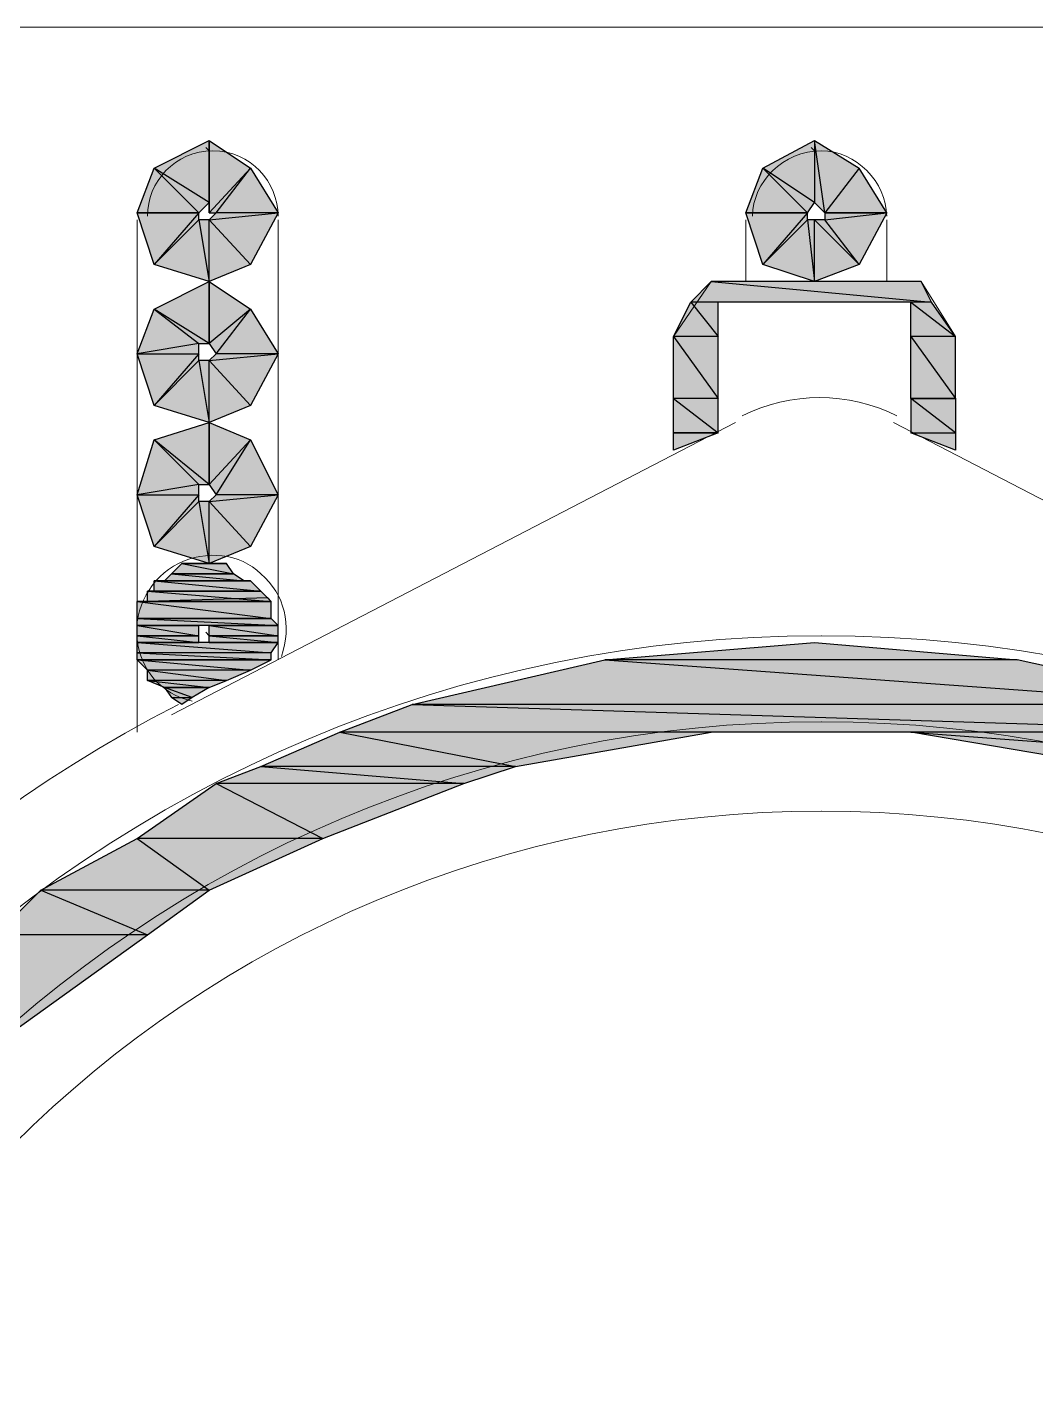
# Model space of a CAD drawing. Header units: millimetres. Extents: x 40 to 176, y -32 to 59.
# Drawn here: x 103.258 to 103.668, y -3.012 to -2.462 of the extents above; entities that cross this region are included whole.
import ezdxf

# ---------------------------------------------------------------- set-up
doc = ezdxf.new("R2010")
doc.units = ezdxf.units.MM
doc.layers.add('15 - Quadro de medição', color=6, linetype='Continuous')

msp = doc.modelspace()

# ---------------------------------------------------------------- hatches: boundary and pattern name
at = {"layer": '15 - Quadro de medição', "true_color": 0x000007}
h = msp.add_hatch(color=7, dxfattribs=at)
h.paths.add_polyline_path([(103.36009, -2.53693), (103.33495, -2.53693), (103.34892, -2.51877)])
h.paths.add_polyline_path([(103.33495, -2.53693), (103.34892, -2.51877), (103.33215, -2.53693)])
h.paths.add_polyline_path([(103.34892, -2.51877), (103.33215, -2.53693), (103.33215, -2.50759)])
h.paths.add_polyline_path([(103.33215, -2.53693), (103.33215, -2.50759), (103.33215, -2.53274)])
h.paths.add_polyline_path([(103.33215, -2.50759), (103.33215, -2.53274), (103.30981, -2.51877)])
h.paths.add_polyline_path([(103.33215, -2.53274), (103.30981, -2.51877), (103.32796, -2.53693)])
h.paths.add_polyline_path([(103.30981, -2.51877), (103.32796, -2.53693), (103.30282, -2.53693)])
h = msp.add_hatch(color=7, dxfattribs=at)
h.paths.add_polyline_path([(103.60732, -2.53693), (103.59614, -2.51877), (103.58217, -2.53693)])
h.paths.add_polyline_path([(103.59614, -2.51877), (103.58217, -2.53693), (103.57798, -2.50759)])
h.paths.add_polyline_path([(103.58217, -2.53693), (103.57798, -2.50759), (103.57798, -2.53274)])
h.paths.add_polyline_path([(103.57798, -2.50759), (103.57798, -2.53274), (103.55703, -2.51877)])
h.paths.add_polyline_path([(103.57798, -2.53274), (103.55703, -2.51877), (103.57519, -2.53693)])
h.paths.add_polyline_path([(103.55703, -2.51877), (103.57519, -2.53693), (103.55005, -2.53693)])
h = msp.add_hatch(color=7, dxfattribs=at)
h.paths.add_polyline_path([(103.30282, -2.53693), (103.32796, -2.53693), (103.30981, -2.55788)])
h.paths.add_polyline_path([(103.32796, -2.53693), (103.30981, -2.55788), (103.32796, -2.53972)])
h.paths.add_polyline_path([(103.30981, -2.55788), (103.32796, -2.53972), (103.33215, -2.56486)])
h.paths.add_polyline_path([(103.32796, -2.53972), (103.33215, -2.56486), (103.33215, -2.53972)])
h.paths.add_polyline_path([(103.33215, -2.56486), (103.33215, -2.53972), (103.34892, -2.55788)])
h = msp.add_hatch(color=7, dxfattribs=at)
h.paths.add_polyline_path([(103.34892, -2.55788), (103.33215, -2.53972), (103.36009, -2.53693)])
h.paths.add_polyline_path([(103.33215, -2.53972), (103.36009, -2.53693), (103.33495, -2.53693)])
h = msp.add_hatch(color=7, dxfattribs=at)
h.paths.add_polyline_path([(103.55005, -2.53693), (103.57519, -2.53693), (103.55703, -2.55788)])
h.paths.add_polyline_path([(103.57519, -2.53693), (103.55703, -2.55788), (103.57519, -2.53972)])
h.paths.add_polyline_path([(103.55703, -2.55788), (103.57519, -2.53972), (103.57798, -2.56486)])
h.paths.add_polyline_path([(103.57519, -2.53972), (103.57798, -2.56486), (103.57798, -2.53972)])
h.paths.add_polyline_path([(103.57798, -2.56486), (103.57798, -2.53972), (103.59614, -2.55788)])
h.paths.add_polyline_path([(103.57798, -2.53972), (103.59614, -2.55788), (103.58217, -2.53972)])
h.paths.add_polyline_path([(103.59614, -2.55788), (103.58217, -2.53972), (103.60732, -2.53693)])
h.paths.add_polyline_path([(103.58217, -2.53972), (103.60732, -2.53693), (103.58217, -2.53693)])
h = msp.add_hatch(color=7, dxfattribs=at)
h.paths.add_polyline_path([(103.33215, -2.56486), (103.33215, -2.59), (103.30981, -2.57603)])
h.paths.add_polyline_path([(103.33215, -2.59), (103.30981, -2.57603), (103.32796, -2.59)])
h.paths.add_polyline_path([(103.30981, -2.57603), (103.32796, -2.59), (103.30282, -2.59419)])
h.paths.add_polyline_path([(103.32796, -2.59), (103.30282, -2.59419), (103.32796, -2.59419)])
h.paths.add_polyline_path([(103.30282, -2.59419), (103.32796, -2.59419), (103.30981, -2.61514)])
h.paths.add_polyline_path([(103.32796, -2.59419), (103.30981, -2.61514), (103.32796, -2.59699)])
h.paths.add_polyline_path([(103.30981, -2.61514), (103.32796, -2.59699), (103.33215, -2.62213)])
h.paths.add_polyline_path([(103.32796, -2.59699), (103.33215, -2.62213), (103.33215, -2.59699)])
h.paths.add_polyline_path([(103.33215, -2.62213), (103.33215, -2.59699), (103.34892, -2.61514)])
h = msp.add_hatch(color=7, dxfattribs=at)
h.paths.add_polyline_path([(103.36009, -2.59419), (103.33495, -2.59419), (103.34892, -2.57603)])
h.paths.add_polyline_path([(103.33495, -2.59419), (103.34892, -2.57603), (103.33215, -2.59)])
h.paths.add_polyline_path([(103.34892, -2.57603), (103.33215, -2.59), (103.33215, -2.56486)])
h = msp.add_hatch(color=7, dxfattribs=at)
h.paths.add_polyline_path([(103.62128, -2.56486), (103.53608, -2.56486), (103.62547, -2.57324)])
h.paths.add_polyline_path([(103.53608, -2.56486), (103.62547, -2.57324), (103.5277, -2.57324)])
h = msp.add_hatch(color=7, dxfattribs=at)
h.paths.add_polyline_path([(103.53887, -2.57324), (103.5277, -2.57324), (103.53887, -2.58721)])
h.paths.add_polyline_path([(103.5277, -2.57324), (103.53887, -2.58721), (103.52072, -2.58721)])
h = msp.add_hatch(color=7, dxfattribs=at)
h.paths.add_polyline_path([(103.62547, -2.57324), (103.61709, -2.57324), (103.63525, -2.58721)])
h.paths.add_polyline_path([(103.61709, -2.57324), (103.63525, -2.58721), (103.61709, -2.58721)])
h = msp.add_hatch(color=7, dxfattribs=at)
h.paths.add_polyline_path([(103.53887, -2.58721), (103.52072, -2.58721), (103.53887, -2.61235)])
h.paths.add_polyline_path([(103.52072, -2.58721), (103.53887, -2.61235), (103.52072, -2.61235)])
h = msp.add_hatch(color=7, dxfattribs=at)
h.paths.add_polyline_path([(103.63525, -2.58721), (103.61709, -2.58721), (103.63525, -2.61235)])
h.paths.add_polyline_path([(103.61709, -2.58721), (103.63525, -2.61235), (103.61709, -2.61235)])
h = msp.add_hatch(color=7, dxfattribs=at)
h.paths.add_polyline_path([(103.34892, -2.61514), (103.33215, -2.59699), (103.36009, -2.59419)])
h.paths.add_polyline_path([(103.33215, -2.59699), (103.36009, -2.59419), (103.33495, -2.59419)])
h = msp.add_hatch(color=7, dxfattribs=at)
h.paths.add_polyline_path([(103.53887, -2.61235), (103.52072, -2.61235), (103.53887, -2.62632)])
h.paths.add_polyline_path([(103.52072, -2.61235), (103.53887, -2.62632), (103.52072, -2.62632)])
h = msp.add_hatch(color=7, dxfattribs=at)
h.paths.add_polyline_path([(103.61709, -2.61235), (103.61709, -2.62632), (103.63525, -2.62632)])
h.paths.add_polyline_path([(103.61709, -2.62632), (103.63525, -2.62632), (103.63525, -2.6333)])
for points in [[(103.61709, -2.61235), (103.63525, -2.61235), (103.63525, -2.62632)], [(103.52072, -2.62632), (103.53887, -2.62632), (103.52072, -2.6333)], [(103.30701, -2.69476), (103.3573, -2.69476), (103.3559, -2.69336)], [(103.57798, -2.71152), (103.66039, -2.7185), (103.49278, -2.7185)], [(103.314, -2.72968), (103.33215, -2.72968), (103.32517, -2.73387)]]:
    msp.add_hatch(color=7, dxfattribs=at).paths.add_polyline_path(points)
h = msp.add_hatch(color=7, dxfattribs=at)
h.paths.add_polyline_path([(103.33215, -2.62213), (103.33215, -2.64727), (103.30981, -2.62911)])
h.paths.add_polyline_path([(103.33215, -2.64727), (103.30981, -2.62911), (103.32796, -2.64727)])
h.paths.add_polyline_path([(103.30981, -2.62911), (103.32796, -2.64727), (103.30282, -2.65146)])
h.paths.add_polyline_path([(103.32796, -2.64727), (103.30282, -2.65146), (103.32796, -2.65146)])
h.paths.add_polyline_path([(103.30282, -2.65146), (103.32796, -2.65146), (103.30981, -2.67241)])
h.paths.add_polyline_path([(103.32796, -2.65146), (103.30981, -2.67241), (103.32796, -2.65425)])
h.paths.add_polyline_path([(103.30981, -2.67241), (103.32796, -2.65425), (103.33215, -2.67939)])
h.paths.add_polyline_path([(103.32796, -2.65425), (103.33215, -2.67939), (103.33215, -2.65425)])
h.paths.add_polyline_path([(103.33215, -2.67939), (103.33215, -2.65425), (103.34892, -2.67241)])
h = msp.add_hatch(color=7, dxfattribs=at)
h.paths.add_polyline_path([(103.36009, -2.65146), (103.33495, -2.65146), (103.34892, -2.62911)])
h.paths.add_polyline_path([(103.33495, -2.65146), (103.34892, -2.62911), (103.33215, -2.64727)])
h.paths.add_polyline_path([(103.34892, -2.62911), (103.33215, -2.64727), (103.33215, -2.62213)])
h = msp.add_hatch(color=7, dxfattribs=at)
h.paths.add_polyline_path([(103.34892, -2.67241), (103.33215, -2.65425), (103.36009, -2.65146)])
h.paths.add_polyline_path([(103.33215, -2.65425), (103.36009, -2.65146), (103.33495, -2.65146)])
h = msp.add_hatch(color=7, dxfattribs=at)
h.paths.add_polyline_path([(103.33914, -2.67939), (103.32098, -2.67939), (103.34193, -2.68359)])
h.paths.add_polyline_path([(103.32098, -2.67939), (103.34193, -2.68359), (103.31679, -2.68359)])
h.paths.add_polyline_path([(103.34193, -2.68359), (103.31679, -2.68359)])
h.paths.add_polyline_path([(103.31679, -2.68359), (103.34193, -2.68359)])
h = msp.add_hatch(color=7, dxfattribs=at)
h.paths.add_polyline_path([(103.34193, -2.68359), (103.31679, -2.68359), (103.34612, -2.68638)])
h.paths.add_polyline_path([(103.31679, -2.68359), (103.34612, -2.68638), (103.314, -2.68638)])
h = msp.add_hatch(color=7, dxfattribs=at)
h.paths.add_polyline_path([(103.35311, -2.69057), (103.30701, -2.69057), (103.3573, -2.69476)])
h.paths.add_polyline_path([(103.30701, -2.69057), (103.3573, -2.69476), (103.30701, -2.69476)])
h.paths.add_polyline_path([(103.3573, -2.69476), (103.30701, -2.69476), (103.30282, -2.69476)])
h = msp.add_hatch(color=7, dxfattribs=at)
h.paths.add_polyline_path([(103.34892, -2.68638), (103.30981, -2.68638), (103.35311, -2.69057)])
h.paths.add_polyline_path([(103.30981, -2.68638), (103.35311, -2.69057), (103.30981, -2.69057)])
h.paths.add_polyline_path([(103.35311, -2.69057), (103.30981, -2.69057), (103.30701, -2.69057)])
h = msp.add_hatch(color=7, dxfattribs=at)
h.paths.add_polyline_path([(103.3573, -2.69476), (103.30282, -2.69476), (103.3573, -2.70174)])
h.paths.add_polyline_path([(103.30282, -2.69476), (103.3573, -2.70174), (103.30282, -2.70174)])
h.paths.add_polyline_path([(103.3573, -2.70174), (103.30282, -2.70174)])
h.paths.add_polyline_path([(103.30282, -2.70174), (103.3573, -2.70174), (103.3559, -2.70174)])
h = msp.add_hatch(color=7, dxfattribs=at)
h.paths.add_polyline_path([(103.3573, -2.70174), (103.30282, -2.70174), (103.36009, -2.70454)])
h.paths.add_polyline_path([(103.30282, -2.70174), (103.36009, -2.70454), (103.30282, -2.70454)])
h = msp.add_hatch(color=7, dxfattribs=at)
h.paths.add_polyline_path([(103.32796, -2.70454), (103.30282, -2.70454), (103.32796, -2.70873)])
h.paths.add_polyline_path([(103.30282, -2.70454), (103.32796, -2.70873), (103.30282, -2.70873)])
h = msp.add_hatch(color=7, dxfattribs=at)
h.paths.add_polyline_path([(103.36009, -2.70454), (103.33215, -2.70454), (103.36009, -2.70873)])
h.paths.add_polyline_path([(103.33215, -2.70454), (103.36009, -2.70873), (103.33215, -2.70873)])
h = msp.add_hatch(color=7, dxfattribs=at)
h.paths.add_polyline_path([(103.32796, -2.70873), (103.30282, -2.70873), (103.32796, -2.71152)])
h.paths.add_polyline_path([(103.30282, -2.70873), (103.32796, -2.71152), (103.30282, -2.71152)])
h = msp.add_hatch(color=7, dxfattribs=at)
h.paths.add_polyline_path([(103.36009, -2.71152), (103.30282, -2.71152), (103.3573, -2.71571)])
h.paths.add_polyline_path([(103.30282, -2.71152), (103.3573, -2.71571), (103.30282, -2.71571)])
h = msp.add_hatch(color=7, dxfattribs=at)
h.paths.add_polyline_path([(103.36009, -2.70873), (103.33215, -2.70873), (103.36009, -2.71152)])
h.paths.add_polyline_path([(103.33215, -2.70873), (103.36009, -2.71152), (103.33215, -2.71152)])
h = msp.add_hatch(color=7, dxfattribs=at)
h.paths.add_polyline_path([(103.3573, -2.71571), (103.30282, -2.71571), (103.3573, -2.7185)])
h.paths.add_polyline_path([(103.30282, -2.71571), (103.3573, -2.7185), (103.30282, -2.7185)])
h.paths.add_polyline_path([(103.3573, -2.7185), (103.30282, -2.7185)])
h.paths.add_polyline_path([(103.30282, -2.7185), (103.3573, -2.7185), (103.3559, -2.7185)])
h = msp.add_hatch(color=7, dxfattribs=at)
h.paths.add_polyline_path([(103.3573, -2.7185), (103.30282, -2.7185), (103.34892, -2.72269)])
h.paths.add_polyline_path([(103.30282, -2.7185), (103.34892, -2.72269), (103.30701, -2.72269)])
h = msp.add_hatch(color=7, dxfattribs=at)
h.paths.add_polyline_path([(103.34892, -2.72269), (103.30701, -2.72269), (103.33914, -2.72688)])
h.paths.add_polyline_path([(103.30701, -2.72269), (103.33914, -2.72688), (103.30701, -2.72688)])
h = msp.add_hatch(color=7, dxfattribs=at)
h.paths.add_polyline_path([(103.66039, -2.7185), (103.49278, -2.7185), (103.7428, -2.73666)])
h.paths.add_polyline_path([(103.49278, -2.7185), (103.7428, -2.73666), (103.41456, -2.73666)])
h = msp.add_hatch(color=7, dxfattribs=at)
h.paths.add_polyline_path([(103.33914, -2.72688), (103.30701, -2.72688), (103.33215, -2.72968)])
h.paths.add_polyline_path([(103.30701, -2.72688), (103.33215, -2.72968), (103.314, -2.72968)])
h = msp.add_hatch(color=7, dxfattribs=at)
h.paths.add_polyline_path([(103.314, -2.72968), (103.31679, -2.73387), (103.32517, -2.73387)])
h.paths.add_polyline_path([(103.31679, -2.73387), (103.32517, -2.73387), (103.32098, -2.73666)])
h = msp.add_hatch(color=7, dxfattribs=at)
h.paths.add_polyline_path([(103.7428, -2.73666), (103.41456, -2.73666), (103.77213, -2.74784)])
h.paths.add_polyline_path([(103.41456, -2.73666), (103.77213, -2.74784), (103.38523, -2.74784)])
h = msp.add_hatch(color=7, dxfattribs=at)
h.paths.add_polyline_path([(103.53608, -2.74784), (103.38523, -2.74784), (103.45647, -2.7618)])
h.paths.add_polyline_path([(103.38523, -2.74784), (103.45647, -2.7618), (103.35311, -2.7618)])
h = msp.add_hatch(color=7, dxfattribs=at)
h.paths.add_polyline_path([(103.77213, -2.74784), (103.61709, -2.74784), (103.80426, -2.7618)])
h.paths.add_polyline_path([(103.61709, -2.74784), (103.80426, -2.7618), (103.6995, -2.7618)])
h = msp.add_hatch(color=7, dxfattribs=at)
h.paths.add_polyline_path([(103.45647, -2.7618), (103.35311, -2.7618), (103.43551, -2.76879)])
h.paths.add_polyline_path([(103.35311, -2.7618), (103.43551, -2.76879), (103.33495, -2.76879)])
h = msp.add_hatch(color=7, dxfattribs=at)
h.paths.add_polyline_path([(103.43551, -2.76879), (103.33495, -2.76879), (103.37825, -2.79114)])
h.paths.add_polyline_path([(103.33495, -2.76879), (103.37825, -2.79114), (103.30282, -2.79114)])
h = msp.add_hatch(color=7, dxfattribs=at)
h.paths.add_polyline_path([(103.37825, -2.79114), (103.30282, -2.79114), (103.33215, -2.81209)])
h.paths.add_polyline_path([(103.30282, -2.79114), (103.33215, -2.81209), (103.26371, -2.81209)])
h = msp.add_hatch(color=7, dxfattribs=at)
h.paths.add_polyline_path([(103.33215, -2.81209), (103.26371, -2.81209), (103.30701, -2.83024)])
h.paths.add_polyline_path([(103.26371, -2.81209), (103.30701, -2.83024), (103.24556, -2.83024)])
h = msp.add_hatch(color=7, dxfattribs=at)
h.paths.add_polyline_path([(103.30701, -2.83024), (103.24556, -2.83024), (103.25254, -2.86935)])
h.paths.add_polyline_path([(103.24556, -2.83024), (103.25254, -2.86935), (103.19946, -2.86935)])

# ---------------------------------------------------------------- linework, layer by layer
at = {"layer": '15 - Quadro de medição', "color": 7, "linetype": 'Continuous', "lineweight": 20, "true_color": 0x000007}
for points in [[(102.72037, -2.4615), (104.43699, -2.4615), (104.43699, -6.02603), (102.71339, -6.02603), (102.71199, -6.02603), (102.64914, -6.02603)], [(102.73434, -2.4615), (104.41464, -2.4615), (104.41464, -2.4615)], [(103.33215, -2.51178), (103.33076, -2.51039), (103.33076, -2.51039)], [(103.57798, -2.51178), (103.57659, -2.51039), (103.57659, -2.51039)], [(103.30282, -2.74784), (103.30282, -2.53972), (103.30282, -2.53972)], [(103.36009, -2.53972), (103.36009, -2.7185), (103.36009, -2.7185)], [(103.55005, -2.53972), (103.55005, -2.56486), (103.55005, -2.56486)], [(103.60732, -2.56486), (103.60732, -2.53972), (103.60732, -2.53972)], [(103.63525, -2.6333), (103.63525, -2.58721), (103.62128, -2.56486), (103.57798, -2.56486), (103.53608, -2.56486), (103.52072, -2.58721), (103.52072, -2.6333)], [(103.61709, -2.62632), (103.61709, -2.61235), (103.61709, -2.57324), (103.57798, -2.57324), (103.53887, -2.57324), (103.53887, -2.61235), (103.53887, -2.62632)], [(103.54586, -2.62213), (103.31679, -2.74085), (103.31679, -2.74085)], [(103.83918, -2.74085), (103.61011, -2.62213), (103.61011, -2.62213)], [(103.33215, -2.70873), (103.33076, -2.70733), (103.33076, -2.70733)]]:
    msp.add_lwpolyline(points, dxfattribs=at)
at = {"layer": '15 - Quadro de medição', "color": 7, "linetype": 'Continuous', "lineweight": -2, "true_color": 0x000007}
for points in [[(103.33215, -2.50759), (103.33215, -2.53274), (103.30981, -2.51877)], [(103.34892, -2.51877), (103.33215, -2.53693), (103.33215, -2.50759)], [(103.33215, -2.53693), (103.33215, -2.50759), (103.33215, -2.53274)], [(103.57798, -2.50759), (103.57798, -2.53274), (103.55703, -2.51877)], [(103.59614, -2.51877), (103.58217, -2.53693), (103.57798, -2.50759)], [(103.58217, -2.53693), (103.57798, -2.50759), (103.57798, -2.53274)], [(103.30981, -2.51877), (103.32796, -2.53693), (103.30282, -2.53693)], [(103.33215, -2.53274), (103.30981, -2.51877), (103.32796, -2.53693)], [(103.33495, -2.53693), (103.34892, -2.51877), (103.33215, -2.53693)], [(103.36009, -2.53693), (103.33495, -2.53693), (103.34892, -2.51877)], [(103.55703, -2.51877), (103.57519, -2.53693), (103.55005, -2.53693)], [(103.57798, -2.53274), (103.55703, -2.51877), (103.57519, -2.53693)], [(103.60732, -2.53693), (103.59614, -2.51877), (103.58217, -2.53693)], [(103.30282, -2.53693), (103.32796, -2.53693), (103.30981, -2.55788)], [(103.32796, -2.53693), (103.30981, -2.55788), (103.32796, -2.53972)], [(103.30981, -2.55788), (103.32796, -2.53972), (103.33215, -2.56486)], [(103.32796, -2.53972), (103.33215, -2.56486), (103.33215, -2.53972)], [(103.34892, -2.55788), (103.33215, -2.53972), (103.36009, -2.53693)], [(103.33215, -2.53972), (103.36009, -2.53693), (103.33495, -2.53693)], [(103.33215, -2.56486), (103.33215, -2.53972), (103.34892, -2.55788)], [(103.55005, -2.53693), (103.57519, -2.53693), (103.55703, -2.55788)], [(103.57519, -2.53693), (103.55703, -2.55788), (103.57519, -2.53972)], [(103.55703, -2.55788), (103.57519, -2.53972), (103.57798, -2.56486)], [(103.57519, -2.53972), (103.57798, -2.56486), (103.57798, -2.53972)], [(103.57798, -2.56486), (103.57798, -2.53972), (103.59614, -2.55788)], [(103.57798, -2.53972), (103.59614, -2.55788), (103.58217, -2.53972)], [(103.59614, -2.55788), (103.58217, -2.53972), (103.60732, -2.53693)], [(103.58217, -2.53972), (103.60732, -2.53693), (103.58217, -2.53693)], [(103.33215, -2.56486), (103.33215, -2.59), (103.30981, -2.57603)], [(103.34892, -2.57603), (103.33215, -2.59), (103.33215, -2.56486)], [(103.53608, -2.56486), (103.62547, -2.57324), (103.5277, -2.57324)], [(103.62128, -2.56486), (103.53608, -2.56486), (103.62547, -2.57324)], [(103.5277, -2.57324), (103.53887, -2.58721), (103.52072, -2.58721)], [(103.53887, -2.57324), (103.5277, -2.57324), (103.53887, -2.58721)], [(103.62547, -2.57324), (103.61709, -2.57324), (103.63525, -2.58721)], [(103.61709, -2.57324), (103.63525, -2.58721), (103.61709, -2.58721)], [(103.30981, -2.57603), (103.32796, -2.59), (103.30282, -2.59419)], [(103.33215, -2.59), (103.30981, -2.57603), (103.32796, -2.59)], [(103.33495, -2.59419), (103.34892, -2.57603), (103.33215, -2.59)], [(103.36009, -2.59419), (103.33495, -2.59419), (103.34892, -2.57603)], [(103.32796, -2.59), (103.30282, -2.59419), (103.32796, -2.59419)], [(103.53887, -2.58721), (103.52072, -2.58721), (103.53887, -2.61235)], [(103.52072, -2.58721), (103.53887, -2.61235), (103.52072, -2.61235)], [(103.63525, -2.58721), (103.61709, -2.58721), (103.63525, -2.61235)], [(103.61709, -2.58721), (103.63525, -2.61235), (103.61709, -2.61235)], [(103.30282, -2.59419), (103.32796, -2.59419), (103.30981, -2.61514)], [(103.32796, -2.59419), (103.30981, -2.61514), (103.32796, -2.59699)], [(103.30981, -2.61514), (103.32796, -2.59699), (103.33215, -2.62213)], [(103.32796, -2.59699), (103.33215, -2.62213), (103.33215, -2.59699)], [(103.34892, -2.61514), (103.33215, -2.59699), (103.36009, -2.59419)], [(103.33215, -2.59699), (103.36009, -2.59419), (103.33495, -2.59419)], [(103.33215, -2.62213), (103.33215, -2.59699), (103.34892, -2.61514)], [(103.53887, -2.61235), (103.52072, -2.61235), (103.53887, -2.62632)], [(103.52072, -2.61235), (103.53887, -2.62632), (103.52072, -2.62632)], [(103.61709, -2.61235), (103.61709, -2.62632), (103.63525, -2.62632)], [(103.61709, -2.61235), (103.63525, -2.61235), (103.63525, -2.62632)], [(103.33215, -2.62213), (103.33215, -2.64727), (103.30981, -2.62911)], [(103.34892, -2.62911), (103.33215, -2.64727), (103.33215, -2.62213)], [(103.30981, -2.62911), (103.32796, -2.64727), (103.30282, -2.65146)], [(103.33215, -2.64727), (103.30981, -2.62911), (103.32796, -2.64727)], [(103.33495, -2.65146), (103.34892, -2.62911), (103.33215, -2.64727)], [(103.36009, -2.65146), (103.33495, -2.65146), (103.34892, -2.62911)], [(103.52072, -2.62632), (103.53887, -2.62632), (103.52072, -2.6333)], [(103.61709, -2.62632), (103.63525, -2.62632), (103.63525, -2.6333)], [(103.32796, -2.64727), (103.30282, -2.65146), (103.32796, -2.65146)], [(103.30282, -2.65146), (103.32796, -2.65146), (103.30981, -2.67241)], [(103.32796, -2.65146), (103.30981, -2.67241), (103.32796, -2.65425)], [(103.34892, -2.67241), (103.33215, -2.65425), (103.36009, -2.65146)], [(103.33215, -2.65425), (103.36009, -2.65146), (103.33495, -2.65146)], [(103.30981, -2.67241), (103.32796, -2.65425), (103.33215, -2.67939)], [(103.32796, -2.65425), (103.33215, -2.67939), (103.33215, -2.65425)], [(103.33215, -2.67939), (103.33215, -2.65425), (103.34892, -2.67241)], [(103.32098, -2.67939), (103.34193, -2.68359), (103.31679, -2.68359)], [(103.33914, -2.67939), (103.32517, -2.67939), (103.32098, -2.67939)], [(103.33914, -2.67939), (103.32098, -2.67939), (103.34193, -2.68359)], [(103.32796, -2.67939), (103.33914, -2.67939), (103.32517, -2.67939)], [(103.32517, -2.67939), (103.33914, -2.67939), (103.33914, -2.67939)], [(103.33215, -2.67939), (103.32796, -2.67939), (103.32796, -2.67939)], [(103.33215, -2.67939), (103.32796, -2.67939), (103.33914, -2.67939)], [(103.31679, -2.68359), (103.34612, -2.68638), (103.314, -2.68638)], [(103.34193, -2.68359), (103.31679, -2.68359)], [(103.31679, -2.68359), (103.34193, -2.68359), (103.34193, -2.68359)], [(103.34193, -2.68359), (103.31679, -2.68359), (103.34612, -2.68638)], [(103.35311, -2.69057), (103.30981, -2.69057), (103.30701, -2.69057)], [(103.35311, -2.69057), (103.30701, -2.69057), (103.3573, -2.69476)], [(103.30701, -2.69057), (103.3573, -2.69476), (103.30701, -2.69476)], [(103.314, -2.68638), (103.34892, -2.68638), (103.30981, -2.68638)], [(103.34892, -2.68638), (103.30981, -2.68638), (103.35311, -2.69057)], [(103.30981, -2.68638), (103.35311, -2.69057), (103.30981, -2.69057)], [(103.30981, -2.69057), (103.35311, -2.69057), (103.35311, -2.69057)], [(103.34612, -2.68638), (103.314, -2.68638), (103.34892, -2.68638)], [(103.3573, -2.69476), (103.30701, -2.69476), (103.30282, -2.69476)], [(103.3573, -2.69476), (103.30282, -2.69476), (103.3573, -2.70174)], [(103.30282, -2.69476), (103.3573, -2.70174), (103.30282, -2.70174)], [(103.30701, -2.69476), (103.3573, -2.69476), (103.3559, -2.69336)], [(103.3573, -2.70174), (103.30282, -2.70174)], [(103.30282, -2.70174), (103.3573, -2.70174), (103.3559, -2.70174)], [(103.3573, -2.70174), (103.30282, -2.70174), (103.36009, -2.70454)], [(103.30282, -2.70174), (103.36009, -2.70454), (103.30282, -2.70454)], [(103.30282, -2.70454), (103.32796, -2.70454), (103.32796, -2.70454)], [(103.32796, -2.70454), (103.32796, -2.70454), (103.30282, -2.70454)], [(103.30282, -2.70454), (103.32796, -2.70454), (103.32796, -2.70454)], [(103.32796, -2.70454), (103.32796, -2.70454), (103.30282, -2.70454)], [(103.30282, -2.70454), (103.32796, -2.70454), (103.32796, -2.70454)], [(103.32796, -2.70454), (103.32796, -2.70454), (103.30282, -2.70454)], [(103.30282, -2.70454), (103.32796, -2.70454), (103.32796, -2.70454)], [(103.32796, -2.70454), (103.32796, -2.70454), (103.30282, -2.70454)], [(103.32796, -2.70454), (103.30282, -2.70454)], [(103.30282, -2.70454), (103.32796, -2.70454), (103.32796, -2.70454)], [(103.32796, -2.70454), (103.30282, -2.70454), (103.32796, -2.70873)], [(103.30282, -2.70454), (103.32796, -2.70873), (103.30282, -2.70873)], [(103.33215, -2.70454), (103.36009, -2.70454), (103.36009, -2.70454)], [(103.36009, -2.70454), (103.36009, -2.70454), (103.33215, -2.70454)], [(103.36009, -2.70454), (103.33215, -2.70454)], [(103.33215, -2.70454), (103.36009, -2.70454), (103.36009, -2.70454)], [(103.33215, -2.70454), (103.36009, -2.70454), (103.36009, -2.70454)], [(103.36009, -2.70454), (103.36009, -2.70454), (103.33215, -2.70454)], [(103.33215, -2.70454), (103.36009, -2.70454), (103.36009, -2.70454)], [(103.36009, -2.70454), (103.36009, -2.70454), (103.33215, -2.70454)], [(103.33215, -2.70454), (103.36009, -2.70454), (103.36009, -2.70454)], [(103.36009, -2.70454), (103.36009, -2.70454), (103.33215, -2.70454)], [(103.36009, -2.70454), (103.33215, -2.70454), (103.36009, -2.70873)], [(103.33215, -2.70454), (103.36009, -2.70873), (103.33215, -2.70873)], [(103.30282, -2.70873), (103.32796, -2.70873), (103.32796, -2.70873)], [(103.32796, -2.70873), (103.32796, -2.70873), (103.30282, -2.70873)], [(103.30282, -2.70873), (103.32796, -2.70873), (103.32796, -2.70873)], [(103.32796, -2.70873), (103.32796, -2.70873), (103.30282, -2.70873)], [(103.30282, -2.70873), (103.32796, -2.70873), (103.32796, -2.70873)], [(103.32796, -2.70873), (103.32796, -2.70873), (103.30282, -2.70873)], [(103.30282, -2.70873), (103.32796, -2.70873), (103.32796, -2.70873)], [(103.32796, -2.70873), (103.32796, -2.70873), (103.30282, -2.70873)], [(103.30282, -2.70873), (103.32796, -2.70873), (103.32796, -2.70873)], [(103.32796, -2.70873), (103.32796, -2.70873), (103.30282, -2.70873)], [(103.32796, -2.70873), (103.30282, -2.70873), (103.32796, -2.71152)], [(103.30282, -2.70873), (103.32796, -2.71152), (103.30282, -2.71152)], [(103.30282, -2.71152), (103.32796, -2.71152), (103.32796, -2.71152)], [(103.32796, -2.71152), (103.32796, -2.71152), (103.30282, -2.71152)], [(103.30282, -2.71152), (103.32796, -2.71152), (103.32796, -2.71152)], [(103.32796, -2.71152), (103.32796, -2.71152), (103.30282, -2.71152)], [(103.30282, -2.71152), (103.32796, -2.71152), (103.32796, -2.71152)], [(103.32796, -2.71152), (103.32796, -2.71152), (103.30282, -2.71152)], [(103.32796, -2.71152), (103.30282, -2.71152)], [(103.30282, -2.71152), (103.32796, -2.71152), (103.32796, -2.71152)], [(103.30282, -2.71152), (103.32796, -2.71152), (103.32796, -2.71152)], [(103.32796, -2.71152), (103.32796, -2.71152), (103.30282, -2.71152)], [(103.30282, -2.71152), (103.32796, -2.71152), (103.32796, -2.71152)], [(103.32796, -2.71152), (103.32796, -2.71152), (103.30282, -2.71152)], [(103.36009, -2.71152), (103.30282, -2.71152), (103.3573, -2.71571)], [(103.30282, -2.71152), (103.3573, -2.71571), (103.30282, -2.71571)], [(103.33215, -2.70873), (103.36009, -2.70873), (103.36009, -2.70873)], [(103.36009, -2.70873), (103.36009, -2.70873), (103.33215, -2.70873)], [(103.36009, -2.70873), (103.33215, -2.70873)], [(103.33215, -2.70873), (103.36009, -2.70873), (103.33495, -2.70873)], [(103.33495, -2.70873), (103.36009, -2.70873), (103.33215, -2.70873)], [(103.36009, -2.70873), (103.33215, -2.70873), (103.36009, -2.71152)], [(103.33215, -2.70873), (103.36009, -2.71152), (103.33215, -2.71152)], [(103.33215, -2.71152), (103.36009, -2.71152), (103.36009, -2.71152)], [(103.36009, -2.71152), (103.36009, -2.71152), (103.33215, -2.71152)], [(103.33215, -2.71152), (103.36009, -2.71152), (103.36009, -2.71152)], [(103.36009, -2.71152), (103.36009, -2.71152), (103.33215, -2.71152)], [(103.33215, -2.71152), (103.36009, -2.71152), (103.36009, -2.71152)], [(103.36009, -2.71152), (103.36009, -2.71152), (103.33215, -2.71152)], [(103.33215, -2.71152), (103.36009, -2.71152), (103.36009, -2.71152)], [(103.36009, -2.71152), (103.36009, -2.71152), (103.33215, -2.71152)], [(103.33215, -2.71152), (103.36009, -2.71152), (103.36009, -2.71152)], [(103.36009, -2.71152), (103.36009, -2.71152), (103.33215, -2.71152)], [(103.36009, -2.71152), (103.33215, -2.71152)], [(103.33215, -2.71152), (103.36009, -2.71152), (103.36009, -2.71152)], [(103.33495, -2.70873), (103.36009, -2.70873), (103.36009, -2.70873)], [(103.36009, -2.70873), (103.36009, -2.70873), (103.33495, -2.70873)], [(103.33495, -2.70873), (103.36009, -2.70873), (103.36009, -2.70873)], [(103.36009, -2.70873), (103.36009, -2.70873), (103.33495, -2.70873)], [(103.36009, -2.70873), (103.33495, -2.70873)], [(103.57798, -2.71152), (103.66039, -2.7185), (103.49278, -2.7185)], [(103.3573, -2.71571), (103.30282, -2.71571), (103.3573, -2.7185)], [(103.30282, -2.71571), (103.3573, -2.7185), (103.30282, -2.7185)], [(103.3573, -2.7185), (103.30282, -2.7185)], [(103.30282, -2.7185), (103.3573, -2.7185), (103.3559, -2.7185)], [(103.3573, -2.7185), (103.30282, -2.7185), (103.34892, -2.72269)], [(103.30282, -2.7185), (103.34892, -2.72269), (103.30701, -2.72269)], [(103.34892, -2.72269), (103.30701, -2.72269), (103.33914, -2.72688)], [(103.30701, -2.72269), (103.33914, -2.72688), (103.30701, -2.72688)], [(103.49278, -2.7185), (103.7428, -2.73666), (103.41456, -2.73666)], [(103.66039, -2.7185), (103.49278, -2.7185), (103.7428, -2.73666)], [(103.33914, -2.72688), (103.30701, -2.72688), (103.33215, -2.72968)], [(103.30701, -2.72688), (103.33215, -2.72968), (103.314, -2.72968)], [(103.314, -2.72968), (103.31679, -2.73387), (103.32517, -2.73387)], [(103.314, -2.72968), (103.33215, -2.72968), (103.32517, -2.73387)], [(103.31679, -2.73387), (103.32517, -2.73387), (103.32098, -2.73666)], [(103.41456, -2.73666), (103.77213, -2.74784), (103.38523, -2.74784)], [(103.7428, -2.73666), (103.41456, -2.73666), (103.77213, -2.74784)], [(103.38523, -2.74784), (103.45647, -2.7618), (103.35311, -2.7618)], [(103.53608, -2.74784), (103.38523, -2.74784), (103.45647, -2.7618)], [(103.77213, -2.74784), (103.61709, -2.74784), (103.80426, -2.7618)], [(103.61709, -2.74784), (103.80426, -2.7618), (103.6995, -2.7618)], [(103.35311, -2.7618), (103.43551, -2.76879), (103.33495, -2.76879)], [(103.45647, -2.7618), (103.35311, -2.7618), (103.43551, -2.76879)], [(103.33495, -2.76879), (103.37825, -2.79114), (103.30282, -2.79114)], [(103.43551, -2.76879), (103.33495, -2.76879), (103.37825, -2.79114)], [(103.30282, -2.79114), (103.33215, -2.81209), (103.26371, -2.81209)], [(103.37825, -2.79114), (103.30282, -2.79114), (103.33215, -2.81209)], [(103.26371, -2.81209), (103.30701, -2.83024), (103.24556, -2.83024)], [(103.33215, -2.81209), (103.26371, -2.81209), (103.30701, -2.83024)], [(103.30701, -2.83024), (103.24556, -2.83024), (103.25254, -2.86935)]]:
    msp.add_lwpolyline(points, close=True, dxfattribs=at)
at = {"layer": '15 - Quadro de medição', "color": 7, "linetype": 'Continuous', "lineweight": 20, "true_color": 0x000007}
for points in [[(103.33355, -2.51178), (103.31819, -2.51178), (103.30701, -2.52435), (103.30701, -2.53832)], [(103.36009, -2.53832), (103.36009, -2.52435), (103.34892, -2.51178), (103.33355, -2.51178)], [(103.58078, -2.51178), (103.56541, -2.51178), (103.55284, -2.52435), (103.55284, -2.53832)], [(103.60732, -2.53832), (103.60732, -2.52435), (103.59474, -2.51178), (103.58078, -2.51178)], [(103.61151, -2.61933), (103.59195, -2.60956), (103.56821, -2.60956), (103.54865, -2.61933)]]:
    msp.add_open_spline(points, degree=3, dxfattribs=at)
for points in [[(103.36149, -2.71711), (103.36568, -2.70454), (103.36288, -2.69197), (103.35311, -2.68359), (103.35311, -2.68359), (103.34473, -2.6752), (103.33076, -2.67381), (103.31958, -2.67939), (103.31958, -2.67939), (103.30841, -2.68498), (103.30143, -2.69755), (103.30282, -2.71012), (103.30282, -2.71012), (103.30422, -2.72269), (103.3126, -2.73247), (103.32517, -2.73527)], [(104.11434, -3.24369), (104.11434, -2.94757), (103.87549, -2.70873), (103.58078, -2.70873), (103.58078, -2.70873), (103.28466, -2.70873), (103.04582, -2.94757), (103.04582, -3.24369), (103.04582, -3.24369), (103.04582, -3.5384), (103.28466, -3.77725), (103.58078, -3.77725), (103.58078, -3.77725), (103.87549, -3.77725), (104.11434, -3.5384), (104.11434, -3.24369)], [(103.31958, -2.73666), (103.08493, -2.85678), (102.96341, -3.12217), (103.02626, -3.37777), (103.02626, -3.37777), (103.08772, -3.63338), (103.31679, -3.81356), (103.58078, -3.81356), (103.58078, -3.81356), (103.84337, -3.81356), (104.07244, -3.63338), (104.13389, -3.37777), (104.13389, -3.37777), (104.19675, -3.12217), (104.07523, -2.85678), (103.84197, -2.73666)], [(104.07942, -3.24369), (104.07942, -2.96713), (103.85594, -2.74365), (103.58078, -2.74365), (103.58078, -2.74365), (103.30422, -2.74365), (103.08074, -2.96713), (103.08074, -3.24369), (103.08074, -3.24369), (103.08074, -3.51885), (103.30422, -3.74233), (103.58078, -3.74233), (103.58078, -3.74233), (103.85594, -3.74233), (104.07942, -3.51885), (104.07942, -3.24369)], [(104.0431, -3.24369), (104.0431, -2.98668), (103.83638, -2.77996), (103.58078, -2.77996), (103.58078, -2.77996), (103.32377, -2.77996), (103.11705, -2.98668), (103.11705, -3.24369), (103.11705, -3.24369), (103.11705, -3.49929), (103.32377, -3.70601), (103.58078, -3.70601), (103.58078, -3.70601), (103.83638, -3.70601), (104.0431, -3.49929), (104.0431, -3.24369)]]:
    msp.add_open_spline(points, degree=3, knots=[0, 0, 0, 0, 0.0625, 0.0625, 0.0625, 0.062501, 0.125, 0.125, 0.125, 0.125001, 0.1875, 0.1875, 0.1875, 0.187501, 1, 1, 1, 1], dxfattribs=at)

doc.saveas('drawing.dxf')
